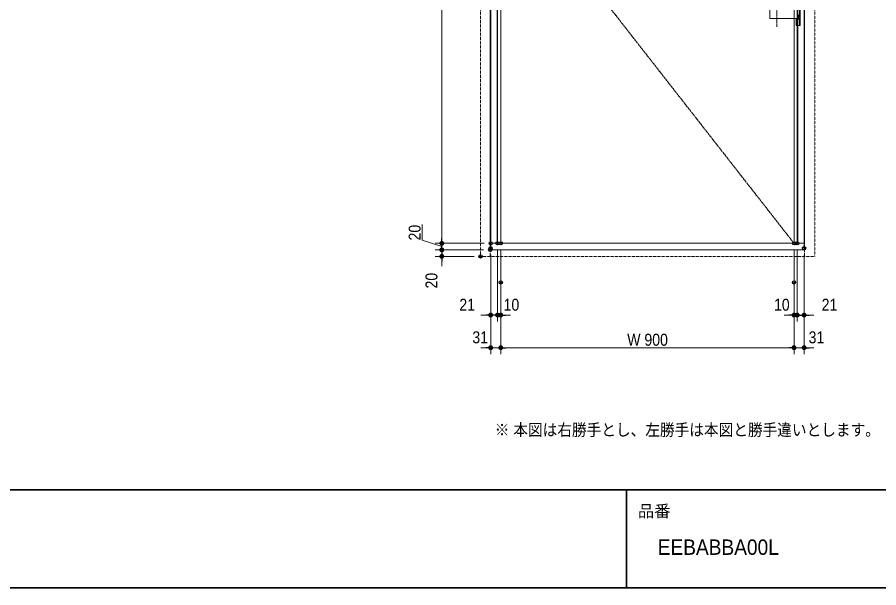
# Model space of a CAD drawing. Units: millimetres, scale not verified. Extents: x -6062 to 6062, y -3045 to 3045.
# Drawn here: x -2558 to 87, y -2770 to -1021 of the extents above; entities that cross this region are included whole.
import ezdxf
from ezdxf.enums import TextEntityAlignment as Align

# ---------------------------------------------------------------- set-up
doc = ezdxf.new("R2010")
doc.units = ezdxf.units.MM
doc.header["$LTSCALE"] = 20
doc.header["$PDMODE"] = 32
doc.header["$PDSIZE"] = 10
for name, pattern in [('USER1', [1.11, 0.71, -0.4]), ('USER2', [9.172222, 5.997222, -1.058333, 1.058333, -1.058333]), ('USER3', [2.91, 1.76, -0.4, 0.35, -0.4])]:
    doc.linetypes.add(name, pattern=pattern)
for name, color, linetype, lineweight in [('0-0_1図面枠', 7, 'Continuous', 20), ('0-1_2寸法-3', 7, 'Continuous', 15), ('0-2_2寸法-1', 7, 'Continuous', 15), ('0-3_0', 7, 'Continuous', 25), ('0-5_3一般', 7, 'Continuous', 15)]:
    doc.layers.add(name, color=color, linetype=linetype, lineweight=lineweight)
doc.layers.add('0-4_Defpoints', color=7, linetype='Continuous')
doc.styles.add('ＭＳ Ｐゴシック', font='')
doc.styles.get('ＭＳ Ｐゴシック').set_extended_font_data('MS PGothic')

# ---------------------------------------------------------------- blocks, each defined once
blk = doc.blocks.new('グループ-2')
at = {"layer": '0-0_1図面枠', "lineweight": 35}
for p, q in [((-80000, -49400), (80000, -49400)), ((22000, -49400), (22000, -55400))]:
    blk.add_line(p, q, dxfattribs=at)
blk.add_lwpolyline([(-80000, 55400), (80000, 55400), (80000, -55400), (-80000, -55400)], close=True, dxfattribs=at)
blk = doc.blocks.new('図面枠')
at = {"layer": '0-0_1図面枠'}
blk.add_blockref('グループ-2', (0, 0), dxfattribs=at)
at = {"layer": '0-0_1図面枠', "style": 'ＭＳ Ｐゴシック'}
blk.add_text('品番', height=733.7, dxfattribs=at).set_placement((22696.5, -51284.2), align=Align.BOTTOM_LEFT)
blk = doc.blocks.new('_Dot')
at = {"layer": '0-3_0'}
blk.add_line((-10, 0), (-20, 0), dxfattribs=at)
for points in [[(0, 0), (-10, 0), (-9.92, 1.25)], [(0, 0), (-9.92, -1.25), (-10, 0)], [(0, 0), (-9.92, 1.25), (-9.69, 2.49)], [(0, 0), (-9.69, -2.49), (-9.92, -1.25)], [(0, 0), (-9.69, 2.49), (-9.3, 3.68)], [(0, 0), (-9.3, -3.68), (-9.69, -2.49)], [(0, 0), (-9.3, 3.68), (-8.76, 4.82)], [(0, 0), (-8.76, -4.82), (-9.3, -3.68)], [(0, 0), (-8.76, 4.82), (-8.09, 5.88)], [(0, 0), (-8.09, -5.88), (-8.76, -4.82)], [(0, 0), (-8.09, 5.88), (-7.29, 6.85)], [(0, 0), (-7.29, -6.85), (-8.09, -5.88)], [(0, 0), (-7.29, 6.85), (-6.37, 7.71)], [(0, 0), (-6.37, -7.71), (-7.29, -6.85)], [(0, 0), (-6.37, 7.71), (-5.36, 8.44)], [(0, 0), (-5.36, -8.44), (-6.37, -7.71)], [(0, 0), (-5.36, 8.44), (-4.26, 9.05)], [(0, 0), (-4.26, -9.05), (-5.36, -8.44)], [(0, 0), (-4.26, 9.05), (-3.09, 9.51)], [(0, 0), (-3.09, -9.51), (-4.26, -9.05)], [(0, 0), (-3.09, 9.51), (-1.87, 9.82)], [(0, 0), (-1.87, -9.82), (-3.09, -9.51)], [(0, 0), (-1.87, 9.82), (-0.63, 9.98)], [(0, 0), (-0.63, -9.98), (-1.87, -9.82)], [(0, 0), (-0.63, 9.98), (0.63, 9.98)], [(0, 0), (0.63, -9.98), (-0.63, -9.98)], [(0, 0), (0.63, 9.98), (1.87, 9.82)], [(0, 0), (1.87, 9.82), (3.09, 9.51)], [(0, 0), (3.09, 9.51), (4.26, 9.05)], [(0, 0), (4.26, 9.05), (5.36, 8.44)], [(0, 0), (5.36, 8.44), (6.37, 7.71)], [(0, 0), (6.37, 7.71), (7.29, 6.85)], [(0, 0), (7.29, 6.85), (8.09, 5.88)], [(0, 0), (8.09, 5.88), (8.76, 4.82)], [(0, 0), (8.76, 4.82), (9.3, 3.68)], [(0, 0), (9.3, 3.68), (9.69, 2.49)], [(0, 0), (9.69, 2.49), (9.92, 1.25)], [(0, 0), (9.92, 1.25), (10, 0)], [(0, 0), (1.87, -9.82), (0.63, -9.98)], [(0, 0), (3.09, -9.51), (1.87, -9.82)], [(0, 0), (4.26, -9.05), (3.09, -9.51)], [(0, 0), (5.36, -8.44), (4.26, -9.05)], [(0, 0), (6.37, -7.71), (5.36, -8.44)], [(0, 0), (7.29, -6.85), (6.37, -7.71)], [(0, 0), (8.09, -5.88), (7.29, -6.85)], [(0, 0), (8.76, -4.82), (8.09, -5.88)], [(0, 0), (9.3, -3.68), (8.76, -4.82)], [(0, 0), (9.69, -2.49), (9.3, -3.68)], [(0, 0), (9.92, -1.25), (9.69, -2.49)], [(0, 0), (10, 0), (9.92, -1.25)]]:
    blk.add_solid(points, dxfattribs=at)
blk = doc.blocks.new('グループ-14')
at = {"layer": '0-5_3一般', "linetype": 'USER1'}
for p, q in [((13040, -35080), (13040, 12960)), ((33560, -35080), (33560, 12960)), ((13628, -34680), (13628, -35080)), ((32932, -34680), (32932, -35080)), ((13040, -35080), (33560, -35080))]:
    blk.add_line(p, q, dxfattribs=at)
at = {"layer": '0-5_3一般'}
for p, q in [((13628, -34680), (13628, 12372)), ((13660, -34580), (13660, 12340)), ((32900, -34580), (32900, 12340)), ((32932, -34680), (32932, 12372)), ((14048, -34280), (14048, 11952)), ((14080, -34280), (14080, 11920)), ((14280, -34280), (14280, 11920)), ((32280, -34280), (32280, 11920)), ((32480, -34280), (32480, 11920)), ((32513.2, -34280), (32513.2, 11952)), ((32652, -20920), (32652, -18320)), ((30800, -20490), (30800, -19620.2)), ((32572, -20500), (30810, -20500)), ((32410, -20544), (32410, -20920)), ((32572, -20540), (32414, -20540)), ((32572, -20270), (32572, -20540)), ((32572, -20920), (32410, -20920)), ((32612, -20920), (32572, -20920)), ((13660, -34280), (32900, -34280)), ((13660, -34580), (13628, -34580)), ((13628, -34680), (32932, -34680)), ((32900, -34580), (32932, -34580))]:
    blk.add_line(p, q, dxfattribs=at)
at = {"layer": '0-5_3一般', "linetype": 'USER3'}
blk.add_line((31220, -21000), (31220, -8640), dxfattribs=at)
at = {"layer": '0-5_3一般', "linetype": 'USER2'}
blk.add_lwpolyline([(32280, -34280), (14280, -11280), (32280, 11720)], dxfattribs=at)
at = {"layer": '0-5_3一般'}
blk.add_lwpolyline([(32652, -20920), (32612, -20920), (32612, -18920)], dxfattribs=at)
for centre, radius, start, end in [((30810, -20490), 10, 180, 270), ((32414, -20544), 4, 90, 180)]:
    blk.add_arc(centre, radius, start, end, dxfattribs=at)

msp = doc.modelspace()

# ---------------------------------------------------------------- linework, layer by layer
at = {"layer": '0-2_2寸法-1'}
for p, q in [((-1254.5, 570.99), (-1254.5, -1698.99)), ((-1254.5, -1698.99), (-1254.5, -1683.99)), ((-1124.5, -1714), (-1274.5, -1714)), ((-1124.5, -1714), (-1274.5, -1714)), ((-1254.5, -1718.99), (-1254.5, -1703.99)), ((-1254.5, -1734), (-1254.5, -1714)), ((-1126.1, -1734), (-1274.5, -1734)), ((-1126.1, -1734), (-1274.5, -1734)), ((-1254.5, -1734), (-1254.5, -1754)), ((-1083.5, -1734), (-1083.5, -1954)), ((-1083.5, -1734), (-1083.5, -1954)), ((-1073.5, -1734), (-1073.5, -1954)), ((-173.5, -1734), (-173.5, -1954)), ((-163.5, -1734), (-163.5, -1954)), ((-163.5, -1734), (-163.5, -1954)), ((-1155.5, -1754), (-1274.5, -1754)), ((-1254.5, -1749.01), (-1254.5, -1764.01)), ((-1254.5, -1769.01), (-1254.5, -1784.01)), ((-1104.5, -1749), (-1104.5, -1954)), ((-142.5, -1749), (-142.5, -1954)), ((-1073.5, -1854), (-1073.5, -2054)), ((-173.5, -1854), (-173.5, -2054)), ((-1119.51, -1934), (-1134.51, -1934)), ((-1098.51, -1934), (-1113.51, -1934)), ((-1083.5, -1934), (-1104.5, -1934)), ((-1104.5, -1954), (-1104.5, -2054)), ((-1083.5, -1934), (-1073.5, -1934)), ((-1073.5, -1954), (-1073.5, -2054)), ((-1068.49, -1934), (-1053.49, -1934)), ((-1058.49, -1934), (-1043.49, -1934)), ((-188.51, -1934), (-203.51, -1934)), ((-178.51, -1934), (-193.51, -1934)), ((-163.5, -1934), (-173.5, -1934)), ((-173.5, -1954), (-173.5, -2054)), ((-163.5, -1934), (-142.5, -1934)), ((-148.49, -1934), (-133.49, -1934)), ((-142.5, -1954), (-142.5, -2054)), ((-127.49, -1934), (-112.49, -1934)), ((-1119.51, -2034), (-1134.51, -2034)), ((-1104.5, -2034), (-1073.5, -2034)), ((-1058.49, -2034), (-1043.49, -2034)), ((-188.51, -2034), (-1058.49, -2034)), ((-188.51, -2034), (-203.51, -2034)), ((-142.5, -2034), (-173.5, -2034)), ((-127.49, -2034), (-112.49, -2034))]:
    msp.add_line(p, q, dxfattribs=at)
msp.add_lwpolyline([(-1314.5, -1655.8), (-1314.5, -1704.69), (-1254.5, -1724)], dxfattribs=at)
at = {"layer": '0-4_Defpoints'}
for p in [(-1254.5, -1714), (-1104.5, -1714), (-1083.5, -1714), (-1073.5, -1714), (-173.5, -1714), (-163.5, -1714), (-1106.1, -1734), (-1104.5, -1729), (-142.5, -1729), (-1254.5, -1754), (-1135.5, -1754), (-1073.5, -1834), (-173.5, -1834), (-1104.5, -1934), (-1073.5, -1934), (-173.5, -1934), (-142.5, -1934), (-1073.5, -2034), (-1073.5, -2034), (-173.5, -2034)]:
    msp.add_point(p, dxfattribs=at)

# ---------------------------------------------------------------- block references
at = {"layer": '0-0_1図面枠', "xscale": 0.05, "yscale": 0.05}
msp.add_blockref('図面枠', (-1787.5, 0), dxfattribs=at)
at = {"layer": '0-2_2寸法-1', "xscale": 0.7503418, "yscale": 0.7503418}
for p, rotation in [((-1254.5, -1714), 270), ((-1254.5, -1714), 270), ((-1254.5, -1734), 270), ((-1254.5, -1734), 90), ((-1254.5, -1754), 90), ((-1083.5, -1934), 180), ((-1073.5, -1934), 180), ((-163.5, -1934), 180), ((-142.5, -1934), 180), ((-1073.5, -2034), 180), ((-1073.5, -2034), 180), ((-142.5, -2034), 180)]:
    msp.add_blockref('_Dot', p, dxfattribs=dict(at, rotation=rotation))
for p in [(-1104.5, -1934), (-1083.5, -1934), (-173.5, -1934), (-163.5, -1934), (-1104.5, -2034), (-173.5, -2034), (-173.5, -2034)]:
    msp.add_blockref('_Dot', p, dxfattribs=at)
at = {"layer": '0-5_3一般', "xscale": 0.05, "yscale": 0.05}
msp.add_blockref('グループ-14', (-1787.5, 0), dxfattribs=at)

# ---------------------------------------------------------------- texts
at = {"layer": '0-0_1図面枠', "style": 'ＭＳ Ｐゴシック', "width": 0.95}
msp.add_text('EEBABBA00L', height=47.17, dxfattribs=at).set_placement((-591.72, -2683.26), align=Align.BOTTOM_LEFT)
at = {"layer": '0-1_2寸法-3', "style": 'ＭＳ Ｐゴシック', "width": 0.9}
msp.add_text('※ 本図は右勝手とし、左勝手は本図と勝手違いとします。', height=36.66, dxfattribs=at).set_placement((-1092.1, -2315.16), align=Align.BOTTOM_LEFT)
at = {"layer": '0-2_2寸法-1', "style": 'ＭＳ Ｐゴシック', "width": 0.9}
for p in [(-1308.54, -1705.23), (-1256.98, -1852.48)]:
    msp.add_text('20', height=36.66, rotation=90, dxfattribs=at).set_placement(p, align=Align.BOTTOM_LEFT)
for s, height, p in [('21', 36.66, (-1200.73, -1931.52)), ('10', 36.66, (-1064.82, -1931.52)), ('10', 36.66, (-234.82, -1931.52)), ('21', 36.66, (-88.73, -1931.52)), ('31', 36.66, (-1160.73, -2031.52)), ('W 900', 36.69, (-685.45, -2038.96)), ('31', 36.66, (-128.73, -2031.52))]:
    msp.add_text(s, height=height, dxfattribs=at).set_placement(p, align=Align.BOTTOM_LEFT)

doc.saveas('drawing.dxf')
